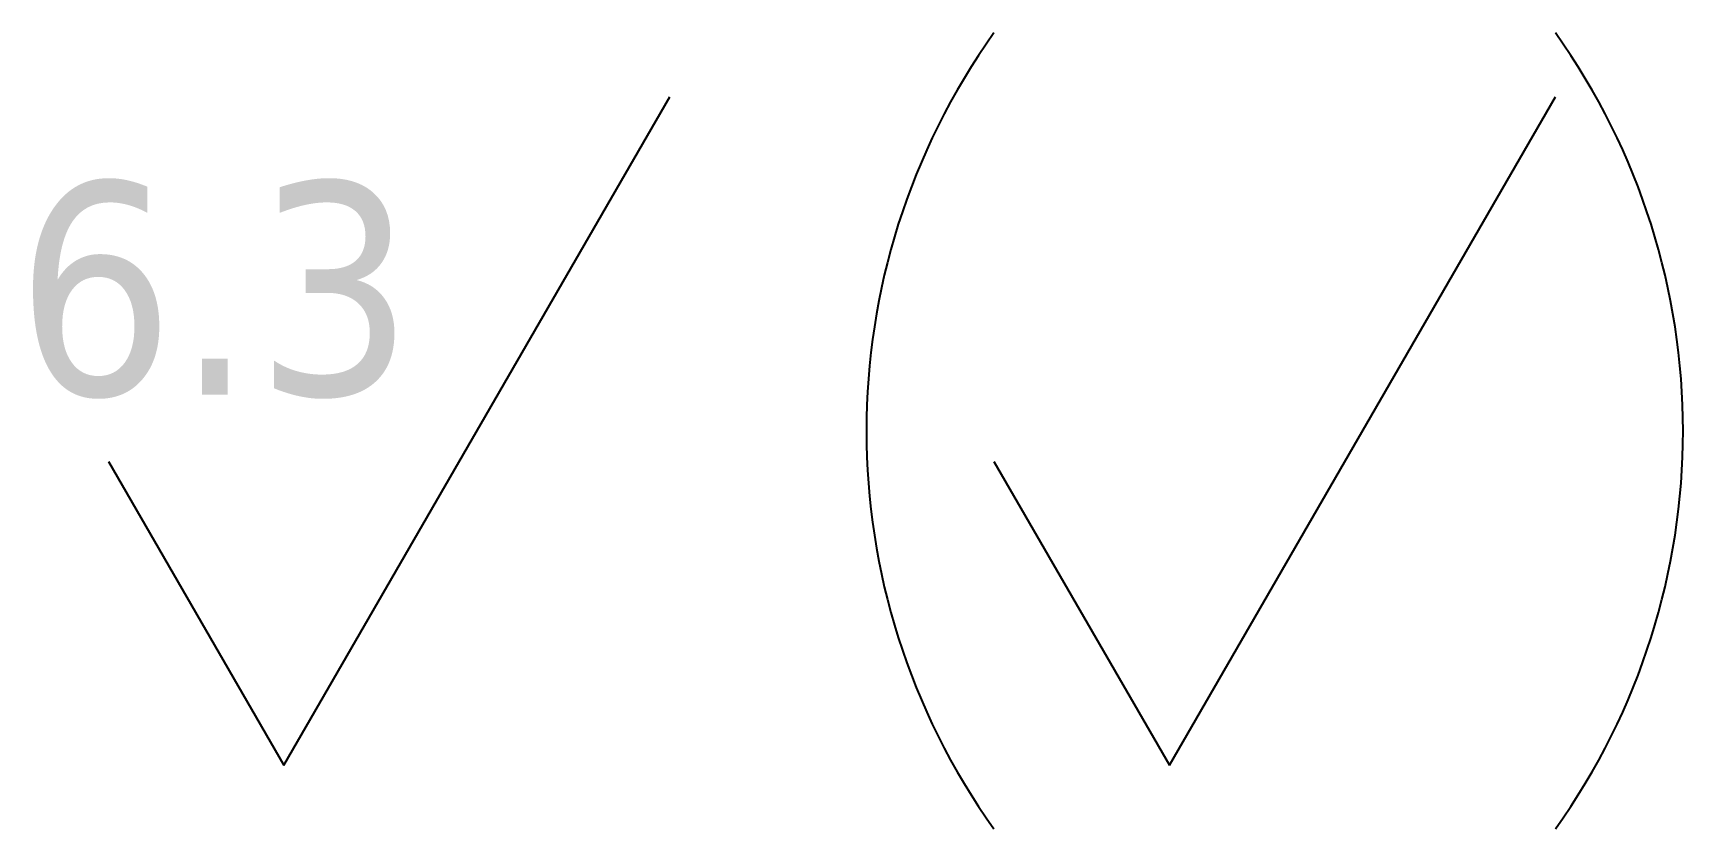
# Paper-space layout 'Sheet' of a CAD drawing. Header units: millimetres. Extents: x 160 to 402, y 143 to 280.
# Drawn here: x 374.97 to 402.12, y 266.97 to 280.07 of the extents above; entities outside this region: 7.
import ezdxf

# ---------------------------------------------------------------- set-up
doc = ezdxf.new("R2010")
doc.units = ezdxf.units.MM
doc.layers.add('Symbol (ISO)', color=7, linetype='Continuous', lineweight=25)

psp = doc.layouts.new('Sheet')

# ---------------------------------------------------------------- linework, layer by layer
at = {"layer": 'Symbol (ISO)'}
for p, q in [((379.099, 268.02), (385.45, 279.02)), ((393.673, 268.02), (400.024, 279.02)), ((376.212, 273.02), (379.099, 268.02)), ((390.786, 273.02), (393.673, 268.02)), ((164.566, 221.282), (159.566, 218.396)), ((159.566, 218.396), (170.566, 212.045)), ((193.457, 153.787), (179.556, 153.787)), ((190.282, 153.777), (183.931, 142.777)), ((193.169, 148.777), (190.282, 153.777))]:
    psp.add_line(p, q, dxfattribs=at)
for centre, start, end in [((399.951, 273.52), 144.4472, 215.5528), ((390.859, 273.52), 324.4472, 35.5528)]:
    psp.add_arc(centre, 11.265, start, end, dxfattribs=at)

# ---------------------------------------------------------------- texts
at = {"layer": 'Symbol (ISO)', "char_height": 3.5, "attachment_point": 1}
for s, insert in [('\\fTahoma|b0|i0;\\W1.;6.3', (374.684, 277.617)), ('\\fTahoma|b0|i0;\\W1.;1.25', (188.706, 147.827))]:
    psp.add_mtext(s, dxfattribs=dict(at, insert=insert))
at = {"layer": 'Symbol (ISO)', "insert": (165.516, 216.819), "char_height": 3.5, "attachment_point": 1, "rotation": 90}
psp.add_mtext('\\fTahoma|b0|i0;\\W1.;1.25', dxfattribs=at)

doc.saveas('drawing.dxf')
